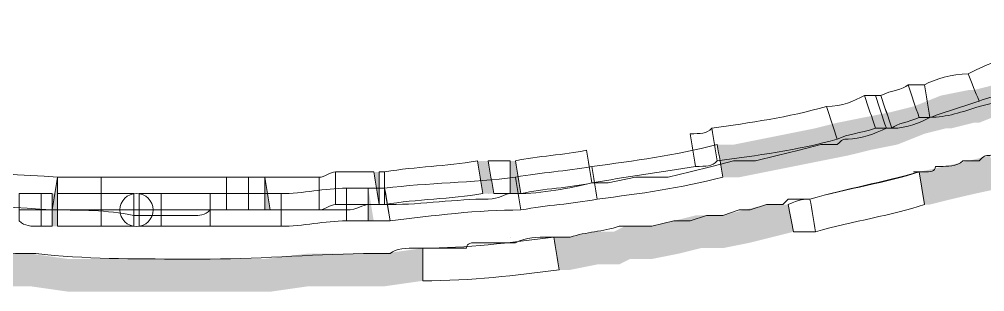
# Model space of a CAD drawing. Header units: millimetres. Extents: x -71336 to -35435, y -26189 to 22712.
# Drawn here: x -39877.114 to -39873.334, y -5450.087 to -5449.019 of the extents above; entities that cross this region are included whole.
import ezdxf
from ezdxf.enums import TextEntityAlignment as Align

# ---------------------------------------------------------------- set-up
doc = ezdxf.new("R2010")
doc.units = ezdxf.units.MM
doc.layers.add('SC - Equipment', color=7, linetype='Continuous', lineweight=13)
doc.styles.get("Standard").update_dxf_attribs({"font": 'arial.ttf', "height": 35})

# ---------------------------------------------------------------- blocks, each defined once
blk = doc.blocks.new('BARCO CLICKSHARE BUTTON WITH TEXT - SCHEMATIC')
at = {"layer": 'SC - Equipment', "lineweight": 0, "transparency": 33554687}
for points in [[(5.91355117281757, -7.685537924233252), (5.806807587020202, -7.706886641392892), (5.806807587020202, -7.706886641392892), (5.72141271838229, -7.728235358552304), (5.72141271838229, -7.728235358552304), (5.614669132584922, -7.770932792871243), (5.593320415425467, -7.770932792871243), (5.507925546787554, -7.792281510030655), (5.486576829628007, -7.792281510030655), (5.401181960990186, -7.813630227190181), (5.401181960990186, -7.813630227190181), (5.294438375192726, -7.856327661509006), (5.294438375192726, -7.856327661509006), (5.187694789395447, -7.877676378668532), (5.187694789395447, -7.877676378668532), (5.102299920757535, -7.899025095828172), (5.102299920757535, -7.899025095828172), (4.995556334960167, -7.920373812987584), (4.995556334960167, -7.920373812987584), (4.888812749162707, -7.941722530146997), (4.888812749162707, -7.941722530146997), (4.782069163365431, -7.963071247306523), (4.782069163365431, -7.963071247306523), (4.675325577567971, -7.984419964465935), (4.675325577567971, -7.984419964465935), (4.611279426089606, -7.984419964465935), (4.589930708930151, -7.856327661509006), (4.653976860408516, -7.856327661509006), (4.653976860408516, -7.856327661509006), (4.760720446205884, -7.834978944349594), (4.760720446205884, -7.834978944349594), (4.867464032003252, -7.813630227190181), (4.867464032003252, -7.813630227190181), (4.974207617800619, -7.792281510030655), (4.974207617800619, -7.792281510030655), (5.059602486438536, -7.770932792871243), (5.059602486438536, -7.770932792871243), (5.166346072235903, -7.749584075711716), (5.187694789395447, -7.813630227190181), (5.166346072235903, -7.749584075711716), (5.273089658033271, -7.728235358552304), (5.273089658033271, -7.792281510030655), (5.273089658033271, -7.728235358552304), (5.358484526671184, -7.706886641392892), (5.379833243830731, -7.749584075711716), (5.358484526671184, -7.706886641392892), (5.465228112468552, -7.664189207073726), (5.486576829628007, -7.728235358552304), (5.465228112468552, -7.664189207073726), (5.571971698265919, -7.642840489914313), (5.593320415425467, -7.642840489914313), (5.678715284063287, -7.621491772754901), (5.7641101527012, -7.578794338435962), (5.785458869860747, -7.642840489914313), (5.7641101527012, -7.578794338435962), (5.870853738498571, -7.557445621276436)], [(5.379833243830731, -7.963070812965732, 0.01267848299330832), (5.657366566903832, -7.899024661487381), (5.657366566903832, -7.899024661487381), (5.700064001222835, -8.027116964444083), (5.700064001222835, -8.027116964444083, 0.01267848299357268), (5.422530678149641, -8.091163115922662), (5.422530678149641, -8.091163115922662)], [(3.693277204439152, -8.048464921507282), (3.693277204439152, -8.048464921507282), (3.671928487279697, -8.048464921507282), (3.671928487279697, -8.048464921507282), (3.671928487279697, -8.048464921507282), (3.671928487279697, -8.048464921507282), (3.671928487279697, -8.048464921507282), (3.671928487279697, -8.048464921507282), (3.671928487279697, -8.048464921507282), (3.671928487279697, -8.048464921507282), (3.671928487279697, -8.048464921507282), (3.650579770120242, -7.920372618550466), (3.650579770120242, -7.920372618550466), (3.650579770120242, -7.920372618550466), (3.650579770120242, -7.920372618550466), (3.650579770120242, -7.920372618550466), (3.671928487279697, -7.920372618550466), (3.671928487279697, -7.920372618550466), (3.671928487279697, -7.920372618550466), (3.671928487279697, -7.920372618550466), (3.671928487279697, -7.920372618550466), (3.671928487279697, -7.920372618550466)], [(3.82137515382593, -8.048464921507282), (3.800026436666474, -8.048464921507282), (3.800026436666474, -8.048464921507282), (3.800026436666474, -8.048464921507282), (3.800026436666474, -8.048464921507282), (3.800026436666474, -8.048464921507282), (3.800026436666474, -8.048464921507282), (3.800026436666474, -8.048464921507282), (3.800026436666474, -8.048464921507282), (3.800026436666474, -8.048464921507282), (3.778677719507019, -8.048464921507282), (3.778677719507019, -7.920372618550466), (3.778677719507019, -7.920372618550466), (3.778677719507019, -7.920372618550466), (3.778677719507019, -7.920372618550466), (3.778677719507019, -7.920372618550466), (3.778677719507019, -7.920372618550466), (3.778677719507019, -7.920372618550466), (3.800026436666474, -7.920372618550466), (3.800026436666474, -7.920372618550466), (3.800026436666474, -7.920372618550466), (3.800026436666474, -7.920372618550466)], [(3.94946224469366, -8.219255853220155), (4.013508396172117, -8.219255853220155), (4.098903264809945, -8.197907136060742), (4.098903264809945, -8.197907136060742), (4.184298133447857, -8.197907136060742), (4.226995567766853, -8.176558418901216), (4.333739153564228, -8.176558418901216), (4.333739153564228, -8.176558418901216), (4.419134022202137, -8.155209701741803), (4.419134022202137, -8.155209701741803), (4.504528890839961, -8.133860984582277), (4.504528890839961, -8.133860984582277), (4.611272476637417, -8.133860984582277), (4.611272476637417, -8.133860984582277), (4.696667345275241, -8.112512267422865), (4.696667345275241, -8.112512267422865), (4.782062213913154, -8.091163550263225), (4.782062213913154, -8.091163550263225), (4.867457082551066, -8.091163550263225), (4.888805799710521, -8.197907136060742), (4.803410931072701, -8.219255853220155), (4.803410931072701, -8.219255853220155), (4.718016062434788, -8.240604570379567), (4.718016062434788, -8.240604570379567), (4.611272476637417, -8.261953287539093), (4.611272476637417, -8.261953287539093), (4.525877607999504, -8.261953287539093), (4.525877607999504, -8.261953287539093), (4.440482739361592, -8.283302004698506), (4.440482739361592, -8.283302004698506), (4.333739153564228, -8.304650721858145), (4.333739153564228, -8.304650721858145), (4.248344284926315, -8.304650721858145), (4.205646850607398, -8.325999439017558), (4.120251981969485, -8.325999439017558), (4.120251981969485, -8.325999439017558), (4.013508396172117, -8.347348156177084), (3.970810961853115, -8.347348156177084)], [(1.302220448237275, -8.261954264805702), (1.451661468353553, -8.261954264805702), (1.601102488469923, -8.283302981965342), (1.601102488469923, -8.347349133443807), (1.601102488469923, -8.283302981965342), (1.750543508586201, -8.283302981965342), (1.750543508586201, -8.283302981965342), (1.835938377224114, -8.283302981965342), (1.899984528702571, -8.283302981965342), (1.899984528702571, -8.283302981965342), (2.049425548818849, -8.304651699124868), (2.220215286094675, -8.304651699124868), (2.220215286094675, -8.368697850603219), (2.220215286094675, -8.304651699124868), (2.369656306211045, -8.304651699124868), (2.369656306211045, -8.368697850603219), (2.369656306211045, -8.304651699124868), (2.519097326327323, -8.304651699124868), (2.668538346443608, -8.304651699124868), (2.668538346443608, -8.368697850603219), (2.668538346443608, -8.304651699124868), (2.817979366559978, -8.304651699124868), (2.817979366559978, -8.368697850603219), (2.817979366559978, -8.304651699124868), (2.988769103835804, -8.283302981965342), (2.988769103835804, -8.347349133443807), (2.988769103835804, -8.283302981965342), (3.138210123952081, -8.283302981965342), (3.138210123952081, -8.347349133443807), (3.138210123952081, -8.283302981965342), (3.287651144068359, -8.283302981965342), (3.43709216418473, -8.261954264805702), (3.43709216418473, -8.390046567762631), (3.287651144068359, -8.411395284922158), (3.138210123952081, -8.411395284922158), (2.988769103835804, -8.411395284922158), (2.839328083719433, -8.43274400208157), (2.668538346443608, -8.43274400208157), (2.668538346443608, -8.43274400208157), (2.519097326327323, -8.43274400208157), (2.519097326327323, -8.43274400208157), (2.369656306211045, -8.43274400208157), (2.369656306211045, -8.43274400208157), (2.220215286094675, -8.43274400208157), (2.19886656893522, -8.43274400208157), (2.049425548818849, -8.43274400208157), (1.899984528702571, -8.411395284922158), (1.814589660064659, -8.411395284922158), (1.750543508586201, -8.411395284922158), (1.750543508586201, -8.411395284922158), (1.579753771310468, -8.411395284922158), (1.430312751194098, -8.390046567762631), (1.280871731077728, -8.390046567762631)]]:
    blk.add_hatch(color=7, dxfattribs=at).paths.add_polyline_path(points)
at = {"layer": 'SC - Equipment', "color": 7, "lineweight": 0, "transparency": 33554687}
for points in [[(5.614664990711375, -7.706886458274774), (5.614664990711375, -7.706886458274774)], [(5.016901443964095, -7.856328812685895), (4.995552326516055, -7.856328812685895)], [(5.379829902534073, -7.963070797329472), (5.379829902534073, -7.963070797329472), (5.40117901998202, -8.091164034292554), (5.40117901998202, -8.091164034292554)], [(5.443875386865077, -7.941723681323658), (5.465224637742551, -7.941723681323658)], [(3.031470214414984, -7.984420048206864), (3.031470214414984, -8.112513151740593), (3.031470214414984, -8.112513151740593)], [(4.120255189836616, -8.00576916565479), (4.098906072388669, -8.00576916565479)], [(3.223608935709141, -8.155209652053266), (3.223608935709141, -8.155209652053266), (3.223608935709141, -8.027118416532183), (3.223608935709141, -8.027118416532183)], [(3.309003670917615, -8.155209652053266), (3.309003670917615, -8.155209652053266), (3.287654553469668, -8.027118416532183), (3.287654553469668, -8.027118416532183)], [(3.309003670917615, -8.155209652053266), (3.309003670917615, -8.155209652053266), (3.287654553469668, -8.027118416532183), (3.287654553469668, -8.027118416532183)], [(2.00673272476654, -8.112513151740593), (1.985383473889161, -8.112513151740593)], [(3.309003670917615, -8.091164034292554), (3.309003670917615, -8.091164034292554)]]:
    blk.add_lwpolyline(points, close=True, dxfattribs=at)
for points in [[(4.120255891036354, -8.005769224551393), (4.162953325355264, -8.005769224551393), (4.269696911152632, -7.984420507391867), (4.355091779790545, -7.984420507391867), (4.397789214109459, -7.984420507391867), (4.48318408274746, -7.963071790232455), (4.568578951385284, -7.941723073072929), (4.653973820023197, -7.920374355913516), (4.739368688661109, -7.920374355913516), (4.824763557299022, -7.899025638754104), (4.910158425936935, -7.877676921594578), (4.995553294574755, -7.856328204434938)], [(3.693281246935545, -8.048465665967349), (3.693281246935545, -8.048465665967349)], [(3.778676115573457, -8.048465665967349), (3.778676115573457, -8.048465665967349)], [(3.693281246935545, -8.069814783415161), (3.693281246935545, -8.069814783415161)], [(4.867463163321705, -8.069815484614999), (4.84611444616225, -8.091164201774525), (4.782068294683885, -8.091164201774525), (4.718022143205427, -8.112512918933938), (4.675324708886425, -8.112512918933938), (4.61127855740806, -8.13386163609335), (4.547232405929602, -8.13386163609335), (4.483186254451237, -8.155210353252876), (4.419140102972779, -8.155210353252876), (4.333745234334867, -8.176559070412289), (4.269699082856409, -8.176559070412289), (4.205652931378044, -8.176559070412289)], [(4.205650058474529, -8.176558769501078), (4.205650058474529, -8.176558769501078)], [(3.778676115573457, -8.21925513638417), (3.778676115573457, -8.21925513638417)], [(3.26630937636109, -8.283302113283874), (3.244960659201634, -8.283302113283874)]]:
    blk.add_lwpolyline(points, dxfattribs=at)
blk.add_circle((2.316286250687607, -8.112511290160235), 0.06492958839780805, dxfattribs=at)
for points, knots in [([(5.465224637742551, -7.941723681323658), (5.486573888619933, -7.941723681323658), (5.52927025550299, -7.941723681323658), (5.550619372950933, -7.920374430446266), (5.571968623828319, -7.920374430446266), (5.593317874705701, -7.920374430446266), (5.614664990711375, -7.920374430446266), (5.63601424158885, -7.899025179568874), (5.63601424158885, -7.899025179568874), (5.657363359036705, -7.899025179568874), (5.700059859349288, -7.877676062121061), (5.764107345122564, -7.877676062121061), (5.806803845435148, -7.856328812685895), (5.828152962883003, -7.856328812685895), (5.849502213760477, -7.856328812685895), (5.870849329766148, -7.834979695237969), (5.877965746725275, -7.834979695237969), (5.885082163684403, -7.834979695237969), (5.89219858064353, -7.834979695237969), (5.934896948968863, -7.834979695237969), (5.956244198404061, -7.813630444360577), (5.99894256672939, -7.79228119348307), (6.020291817606775, -7.79228119348307), (6.020291817606775, -7.79228119348307), (6.041640935054723, -7.79228119348307), (6.062988184489829, -7.79228119348307), (6.084337301937776, -7.770932076035145), (6.127035803692543, -7.770932076035145), (6.148382919698214, -7.749584826599978), (6.169732170575688, -7.749584826599978), (6.191081288023636, -7.749584826599978), (6.212430538901021, -7.728235709152166), (6.212430538901021, -7.728235709152166), (6.233777788336219, -7.728235709152166), (6.240894160818838, -7.728235709152166), (6.248010533301456, -7.728235709152166), (6.255126905784074, -7.728235709152166), (6.340521774421987, -7.685537207397381), (6.425916509630373, -7.664190091391681), (6.532660495716232, -7.621491723066249), (6.575358864041561, -7.600142472188857), (6.596706113476671, -7.600142472188857), (6.639404481802092, -7.578795222753691), (6.639404481802092, -7.578795222753691), (6.660753732679474, -7.578795222753691), (6.660753732679474, -7.578795222753691), (6.682100848685149, -7.578795222753691), (6.682100848685149, -7.557446105305878), (6.703450099562531, -7.557446105305878), (6.724799217010478, -7.557446105305878), (6.74614846788786, -7.536096854428486), (6.767495717323062, -7.536096854428486), (6.788844834771009, -7.514747736980446), (6.788844834771009, -7.514747736980446), (6.788844834771009, -7.514747736980446), (6.810194085648391, -7.514747736980446), (6.831543203096246, -7.514747736980446), (6.831543203096246, -7.493400487545166), (6.852890452531447, -7.493400487545166), (6.852890452531447, -7.493400487545166), (6.852890452531447, -7.493400487545166), (6.959634438617307, -7.450702119219962), (7.045029173825693, -7.408005752336869), (7.151773159911553, -7.365307250582198)], [0, 0, 0, 0, 1, 1, 1, 2, 2, 2, 3, 3, 3, 4, 4, 4, 5, 5, 5, 6, 6, 6, 7, 7, 7, 8, 8, 8, 9, 9, 9, 10, 10, 10, 11, 11, 11, 12, 12, 12, 13, 13, 13, 14, 14, 14, 15, 15, 15, 16, 16, 16, 17, 17, 17, 18, 18, 18, 19, 19, 19, 20, 20, 20, 21, 21, 21, 21]), ([(5.806799768886471, -7.493401098575873), (5.821032246992774, -7.536098532894847), (5.835264725099078, -7.578795967213821), (5.849497203205381, -7.621493401532796), (5.764102334567561, -7.642842118692222), (5.678707465929556, -7.664190835851748), (5.61466131445119, -7.685539553011161), (5.600428836344887, -7.649958357745369), (5.586196358238583, -7.61437716247957), (5.57196388013228, -7.578795967213772), (5.6573587487701, -7.536098532894819), (5.721404900248558, -7.514749815735293), (5.806799768886471, -7.49340109857588)], [0, 0, 0, 0, 1, 1, 1, 2, 2, 2, 3, 3, 3, 4, 4, 4, 4]), ([(5.571970829584465, -7.578794229850821), (5.586203307690769, -7.614375425116584), (5.600435785797073, -7.649956620382348), (5.614668263903376, -7.685537815648111), (5.55062211242501, -7.706886532807523), (5.486575960946553, -7.728235249966936), (5.422529809468095, -7.749583967126576), (5.415413570414943, -7.706886532807637), (5.408297331361791, -7.664189098488698), (5.40118109230864, -7.62149166416976), (5.44387852662755, -7.600142947010234), (5.507924678106008, -7.578794229850821), (5.571970829584465, -7.578794229850821)], [0, 0, 0, 0, 1, 1, 1, 2, 2, 2, 3, 3, 3, 4, 4, 4, 4]), ([(5.016901443964095, -7.856328812685895), (5.038250694841476, -7.856328812685895), (5.038250694841476, -7.856328812685895), (5.059599945718858, -7.856328812685895), (5.080947061724533, -7.834979695237969), (5.080947061724533, -7.834979695237969), (5.102296312601915, -7.834979695237969), (5.144994680927244, -7.834979695237969), (5.209040298687775, -7.813630444360577), (5.251736665570832, -7.79228119348307), (5.251736665570832, -7.79228119348307), (5.273085916448213, -7.79228119348307), (5.273085916448213, -7.79228119348307), (5.337131400779306, -7.79228119348307), (5.379829902534073, -7.770932076035145), (5.42252626941713, -7.749584826599978), (5.486573888619933, -7.749584826599978), (5.550619372950933, -7.728235709152166), (5.614664990711375, -7.706886458274774), (5.700059859349288, -7.685537207397381), (5.785454594557763, -7.664190091391681), (5.870849329766148, -7.621491723066249)], [0, 0, 0, 0, 1, 1, 1, 2, 2, 2, 3, 3, 3, 4, 4, 4, 5, 5, 5, 6, 6, 6, 7, 7, 7, 7]), ([(5.337131031763317, -7.621492641436362), (5.351363509869651, -7.664190075755336), (5.365595987975985, -7.70688751007431), (5.379828466082319, -7.749584944393284), (5.337131031763317, -7.770933661552824), (5.294433597444403, -7.770933661552824), (5.273084880284948, -7.792282378712237), (5.258852402178615, -7.74958494439327), (5.244619924072282, -7.706887510074296), (5.230387445965949, -7.664190075755322), (5.273084880284948, -7.642841358595895), (5.315782314603862, -7.642841358595895), (5.337131031763317, -7.621492641436369)], [0, 0, 0, 0, 1, 1, 1, 2, 2, 2, 3, 3, 3, 4, 4, 4, 4]), ([(5.401183698353186, -7.62149166416976), (5.408299937406339, -7.664189098488698), (5.41541617645949, -7.706886532807637), (5.422532415512642, -7.749583967126576), (5.401183698353186, -7.749583967126576), (5.401183698353186, -7.749583967126576), (5.379834981193731, -7.749583967126576), (5.365602503087397, -7.706886532807637), (5.351370024981063, -7.664189098488698), (5.337137546874729, -7.62149166416976), (5.358486264034276, -7.62149166416976), (5.379834981193731, -7.62149166416976), (5.401183698353186, -7.62149166416976)], [0, 0, 0, 0, 1, 1, 1, 2, 2, 2, 3, 3, 3, 4, 4, 4, 4]), ([(5.166339122783715, -7.66418833839225), (5.180571600890049, -7.706885772711225), (5.194804078996383, -7.749583207030199), (5.209036557102717, -7.792280641349173), (5.144990405624259, -7.813629358508599), (5.102292971305257, -7.813629358508599), (5.059595536986347, -7.834978075668012), (5.045363058880043, -7.792280641349102), (5.03113058077374, -7.749583207030199), (5.016898102667437, -7.706885772711296), (5.080944254145802, -7.70688577271131), (5.123641688464804, -7.685537055551897), (5.166339122783715, -7.664188338392258)], [0, 0, 0, 0, 1, 1, 1, 2, 2, 2, 3, 3, 3, 4, 4, 4, 4]), ([(5.20904133485104, -7.6641900757553), (5.223273812957375, -7.706887510074274), (5.237506291063709, -7.749584944393249), (5.251738769170043, -7.792282378712223), (5.230390052010584, -7.792282378712237), (5.20904133485104, -7.792282378712237), (5.20904133485104, -7.792282378712237), (5.194808856744736, -7.74958494439327), (5.180576378638431, -7.706887510074296), (5.166343900532127, -7.664190075755322), (5.187692617691585, -7.664190075755307), (5.20904133485104, -7.664190075755307), (5.20904133485104, -7.664190075755307)], [0, 0, 0, 0, 1, 1, 1, 2, 2, 2, 3, 3, 3, 4, 4, 4, 4]), ([(5.230388314647492, -7.6641900757553), (5.244620792753826, -7.706887510074274), (5.25885327086016, -7.749584944393249), (5.273085748966494, -7.792282378712223), (5.25173703180695, -7.792282378712237), (5.25173703180695, -7.792282378712237), (5.25173703180695, -7.792282378712237), (5.237504553700646, -7.74958494439327), (5.223272075594341, -7.706887510074296), (5.209039597488037, -7.664190075755322), (5.230388314647492, -7.664190075755307), (5.230388314647492, -7.664190075755307), (5.230388314647492, -7.664190075755307)], [0, 0, 0, 0, 1, 1, 1, 2, 2, 2, 3, 3, 3, 4, 4, 4, 4]), ([(5.016905486460395, -7.706885012614862), (5.0311379645667, -7.749582446933836), (5.045370442673004, -7.79227988125281), (5.059602920779309, -7.834977315571784), (4.910161900663027, -7.877674749890737), (4.739372163387202, -7.899023467050149), (4.589931143270924, -7.920372184209675), (4.582814904217742, -7.877674749890708), (4.575698665164559, -7.834977315571734), (4.568582426111377, -7.79227988125276), (4.718023446227747, -7.770931164093334), (4.867464466344025, -7.749582446933807), (5.016905486460395, -7.706885012614869)], [0, 0, 0, 0, 1, 1, 1, 2, 2, 2, 3, 3, 3, 4, 4, 4, 4]), ([(4.568575042318418, -7.79228172720093), (4.5756912813716, -7.834979161519904), (4.58280752042478, -7.877676595838878), (4.589923759477962, -7.920374030157852), (4.568575042318418, -7.941722747317392), (4.54722632515896, -7.941722747317392), (4.504528890840049, -7.941722747317392), (4.497412651786867, -7.899025312998454), (4.490296412733684, -7.856327878679515), (4.483180173680502, -7.813630444360577), (4.525877607999504, -7.813630444360577), (4.54722632515896, -7.813630444360577), (4.568575042318418, -7.792281727200937)], [0, 0, 0, 0, 1, 1, 1, 2, 2, 2, 3, 3, 3, 4, 4, 4, 4]), ([(4.589928537226285, -7.85632809584979), (4.597044776279437, -7.899025530168764), (4.604161015332589, -7.941722964487738), (4.61127725438574, -7.984420398806712), (4.440487517110004, -8.027117833125665), (4.291046496993633, -8.048466550285077), (4.120256759717901, -8.069815267444604), (4.113140520664718, -8.027117833125665), (4.106024281611536, -7.984420398806726), (4.098908042558353, -7.941722964487788), (4.269697779834178, -7.920374247328375), (4.41913879995046, -7.899025530168736), (4.589928537226285, -7.856328095849797)], [0, 0, 0, 0, 1, 1, 1, 2, 2, 2, 3, 3, 3, 4, 4, 4, 4]), ([(4.077560628421214, -7.877677681690784), (4.084676867474368, -7.920375116009758), (4.091793106527522, -7.963072550328732), (4.098909345580676, -8.005769984647706), (4.013514476942763, -8.027118701807247), (3.906770891145388, -8.027118701807247), (3.821376022507476, -8.04846741896666), (3.814259783454324, -8.005769984647692), (3.807143544401172, -7.963072550328718), (3.800027305348021, -7.920375116009744), (3.885422173985933, -7.899026398850317), (3.992165759783301, -7.899026398850317), (4.077560628421214, -7.877677681690791)], [0, 0, 0, 0, 1, 1, 1, 2, 2, 2, 3, 3, 3, 4, 4, 4, 4]), ([(2.006732457907485, -7.984421267488315), (1.999616218854333, -8.027118701807218), (1.992499979801182, -8.069816136126121), (1.98538374074803, -8.112513570445024), (1.729199134834385, -8.091164853285598), (1.451665811761192, -8.091164853285598), (1.174132488687999, -8.04846741896666), (1.181248727741151, -8.005769984647692), (1.188364966794303, -7.963072550328718), (1.195481205847455, -7.920375116009744), (1.451665811761192, -7.963072550328782), (1.729199134834385, -7.963072550328782), (2.006732457907486, -7.984421267488308)], [0, 0, 0, 0, 1, 1, 1, 2, 2, 2, 3, 3, 3, 4, 4, 4, 4]), ([(3.650585416550197, -7.920373378646794), (3.657701655603348, -7.963070812965732), (3.6648178946565, -8.00576824728467), (3.671934133709652, -8.04846568160361), (3.543841830752829, -8.069814398763022), (3.415749527795914, -8.069814398763022), (3.287657224839091, -8.091163115922662), (3.287657224839091, -8.048465681603695), (3.287657224839091, -8.00576824728472), (3.287657224839091, -7.963070812965746), (3.415749527795914, -7.94172209580632), (3.522493113593281, -7.94172209580632), (3.650585416550197, -7.920373378646794)], [0, 0, 0, 0, 1, 1, 1, 2, 2, 2, 3, 3, 3, 4, 4, 4, 4]), ([(3.778672073077065, -7.920375116009723), (3.778672073077065, -7.963072550328697), (3.778672073077065, -8.00576998464767), (3.778672073077065, -8.048467418966645), (3.75732335591761, -8.04846741896666), (3.735974638758154, -8.04846741896666), (3.714625921598699, -8.04846741896666), (3.707509682545517, -8.005769984647692), (3.700393443492334, -7.963072550328718), (3.693277204439152, -7.920375116009744), (3.714625921598699, -7.92037511600973), (3.735974638758154, -7.92037511600973), (3.778672073077065, -7.92037511600973)], [0, 0, 0, 0, 1, 1, 1, 2, 2, 2, 3, 3, 3, 4, 4, 4, 4]), ([(3.095518336063034, -7.963072658913916), (3.095518336063034, -8.00577009323289), (3.095518336063034, -8.048467527551864), (3.095518336063034, -8.091164961870838), (3.074169618903579, -8.091164961870852), (3.052820901744123, -8.112513679030378), (3.031472184584576, -8.112513679030378), (3.031472184584576, -8.069816244711411), (3.031472184584576, -8.027118810392437), (3.031472184584576, -7.984421376073463), (3.052820901744123, -7.984421376073449), (3.074169618903579, -7.963072658913923), (3.095518336063034, -7.963072658913923)], [0, 0, 0, 0, 1, 1, 1, 2, 2, 2, 3, 3, 3, 4, 4, 4, 4]), ([(3.244956750134858, -7.963070812965725), (3.252072989188009, -8.0057682472847), (3.25918922824116, -8.048465681603673), (3.266305467294312, -8.091163115922647), (3.202259315815855, -8.091163115922662), (3.159561881496945, -8.091163115922662), (3.095515730018487, -8.091163115922662), (3.095515730018487, -8.048465681603695), (3.095515730018487, -8.00576824728472), (3.095515730018487, -7.963070812965746), (3.138213164337397, -7.963070812965732), (3.202259315815855, -7.963070812965732), (3.244956750134858, -7.963070812965732)], [0, 0, 0, 0, 1, 1, 1, 2, 2, 2, 3, 3, 3, 4, 4, 4, 4]), ([(3.287658093520637, -7.963070812965725), (3.287658093520637, -8.0057682472847), (3.287658093520637, -8.048465681603673), (3.287658093520637, -8.091163115922647), (3.287658093520637, -8.091163115922662), (3.287658093520637, -8.091163115922662), (3.26630937636109, -8.091163115922662), (3.26630937636109, -8.048465681603695), (3.26630937636109, -8.00576824728472), (3.26630937636109, -7.963070812965746), (3.26630937636109, -7.963070812965732), (3.287658093520637, -7.963070812965732), (3.287658093520637, -7.963070812965732)], [0, 0, 0, 0, 1, 1, 1, 2, 2, 2, 3, 3, 3, 4, 4, 4, 4]), ([(4.098909345580676, -7.941723941754518), (4.106025584633827, -7.984421376073421), (4.11314182368698, -8.027118810392324), (4.120258062740131, -8.069816244711227), (4.013514476942763, -8.091164961870852), (3.928119608304844, -8.091164961870852), (3.821376022507476, -8.112513679030378), (3.814259783454324, -8.069816244711411), (3.807143544401172, -8.027118810392437), (3.800027305348021, -7.984421376073463), (3.906770891145388, -7.963072658913923), (3.992165759783301, -7.963072658913923), (4.098909345580676, -7.94172394175451)], [0, 0, 0, 0, 1, 1, 1, 2, 2, 2, 3, 3, 3, 4, 4, 4, 4]), ([(4.867461090995178, -8.069814783415161), (4.888808340430288, -8.069814783415161), (4.910157457878235, -8.069814783415161), (4.931506708755617, -8.069814783415161), (4.931506708755617, -8.069814783415161), (4.952855959632998, -8.069814783415161), (4.952855959632998, -8.069814783415161), (5.102296312601915, -8.027118416532183), (5.23038941613563, -8.00576916565479), (5.379829902534073, -7.963070797329472), (5.386946275016722, -7.963070797329472), (5.394062647499371, -7.963070797329472), (5.40117901998202, -7.963070797329472), (5.386946230540245, -7.963070797329472), (5.372713441098468, -7.963070797329472), (5.358480651656691, -7.963070797329472)], [0, 0, 0, 0, 1, 1, 1, 2, 2, 2, 3, 3, 3, 4, 4, 4, 5, 5, 5, 5]), ([(5.379828900423092, -7.963071898817589), (5.386945139476245, -8.005769333136563), (5.394061378529396, -8.048466767455537), (5.401177617582547, -8.091164201774511), (5.273085314625721, -8.13386163609335), (5.123644294509351, -8.155210353252876), (4.974203274393073, -8.197907787571815), (4.96708703533989, -8.155210353252876), (4.959970796286708, -8.112512918933938), (4.952854557233525, -8.069815484614999), (5.102295577349896, -8.027118050296174), (5.251736597466266, -8.005769333136534), (5.379828900423092, -7.963071898817596)], [0, 0, 0, 0, 1, 1, 1, 2, 2, 2, 3, 3, 3, 4, 4, 4, 4]), ([(2.177521760842541, -7.984421376073442), (2.177521760842541, -8.027118810392416), (2.177521760842541, -8.06981624471139), (2.177521760842541, -8.112513679030364), (2.113475609364176, -8.112513679030378), (2.049429457885719, -8.112513679030378), (2.006732023566808, -8.112513679030378), (2.006732023566808, -8.069816244711411), (2.006732023566808, -8.027118810392437), (2.006732023566808, -7.984421376073463), (2.070778175045266, -7.984421376073449), (2.113475609364176, -7.984421376073449), (2.177521760842541, -7.984421376073449)], [0, 0, 0, 0, 1, 1, 1, 2, 2, 2, 3, 3, 3, 4, 4, 4, 4]), ([(2.00673272476654, -8.112513151740593), (2.092127459974929, -8.112513151740593), (2.198871446060789, -8.112513151740593), (2.305615432146556, -8.133860401175873), (2.348311799029705, -8.133860401175873), (2.391010300784469, -8.133860401175873), (2.41235741679014, -8.133860401175873), (2.455055785115473, -8.133860401175873), (2.497752285428053, -8.133860401175873), (2.540450653753386, -8.133860401175873), (2.561799771201333, -8.133860401175873), (2.583147020636527, -8.133860401175873), (2.604496271513913, -8.112513151740593), (2.689891006722302, -8.112513151740593), (2.796634992808162, -8.112513151740593), (2.882029728016544, -8.112513151740593), (2.967424596654457, -8.112513151740593), (3.052819331862846, -8.112513151740593), (3.138214200500759, -8.112513151740593), (3.180912568826084, -8.112513151740593), (3.202259684831755, -8.091164034292554), (3.223608935709141, -8.091164034292554), (3.244958186586619, -8.091164034292554), (3.266307304034559, -8.091164034292554), (3.309003670917615, -8.091164034292554), (3.437096907880861, -8.091164034292554), (3.56518814340183, -8.069814783415161), (3.693281246935545, -8.069814783415161), (3.735977613818694, -8.069814783415161), (3.757326864696072, -8.048465665967349), (3.778676115573457, -8.048465665967349), (3.785792488056106, -8.048465665967349), (3.792908860538756, -8.048465665967349), (3.800025233021405, -8.048465665967349), (3.906769219107172, -8.048465665967349), (4.013511203750756, -8.027118416532183), (4.098906072388669, -8.00576916565479)], [0, 0, 0, 0, 1, 1, 1, 2, 2, 2, 3, 3, 3, 4, 4, 4, 5, 5, 5, 6, 6, 6, 7, 7, 7, 8, 8, 8, 9, 9, 9, 10, 10, 10, 11, 11, 11, 12, 12, 12, 12]), ([(2.668546164577339, -7.984421376073442), (2.668546164577339, -8.027118810392416), (2.668546164577339, -8.06981624471139), (2.668546164577339, -8.112513679030364), (2.604500013098974, -8.112513679030378), (2.519105144461061, -8.112513679030378), (2.433710275823142, -8.112513679030378), (2.348315407185229, -8.112513679030378), (2.262920538547316, -8.112513679030378), (2.177525669909496, -8.112513679030378), (2.177525669909496, -8.069816244711411), (2.177525669909496, -8.027118810392437), (2.177525669909496, -7.984421376073463), (2.262920538547316, -7.984421376073449), (2.348315407185229, -7.984421376073449), (2.433710275823142, -7.984421376073449), (2.519105144461061, -7.984421376073449), (2.583151295939512, -7.984421376073449), (2.668546164577339, -7.984421376073449)], [0, 0, 0, 0, 1, 1, 1, 2, 2, 2, 3, 3, 3, 4, 4, 4, 5, 5, 5, 6, 6, 6, 6]), ([(2.753942770578345, -7.984421376073442), (2.753942770578345, -8.027118810392416), (2.753942770578345, -8.06981624471139), (2.753942770578345, -8.112513679030364), (2.73259405341889, -8.112513679030378), (2.711245336259342, -8.112513679030378), (2.668547901940432, -8.112513679030378), (2.668547901940432, -8.069816244711411), (2.668547901940432, -8.027118810392437), (2.668547901940432, -7.984421376073463), (2.689896619099887, -7.984421376073449), (2.73259405341889, -7.984421376073449), (2.753942770578345, -7.984421376073449)], [0, 0, 0, 0, 1, 1, 1, 2, 2, 2, 3, 3, 3, 4, 4, 4, 4]), ([(2.817985447330617, -7.984421376073442), (2.817985447330617, -8.027118810392416), (2.817985447330617, -8.06981624471139), (2.817985447330617, -8.112513679030364), (2.796636730171162, -8.112513679030378), (2.775288013011707, -8.112513679030378), (2.753939295852252, -8.112513679030378), (2.753939295852252, -8.069816244711411), (2.753939295852252, -8.027118810392437), (2.753939295852252, -7.984421376073463), (2.775288013011707, -7.984421376073449), (2.796636730171162, -7.984421376073449), (2.817985447330617, -7.984421376073449)], [0, 0, 0, 0, 1, 1, 1, 2, 2, 2, 3, 3, 3, 4, 4, 4, 4]), ([(3.031470012880806, -7.984421376073442), (3.031470012880806, -8.027118810392416), (3.031470012880806, -8.06981624471139), (3.031470012880806, -8.112513679030364), (2.967423861402349, -8.112513679030378), (2.903377709923983, -8.112513679030378), (2.839331558445526, -8.112513679030378), (2.832215319392374, -8.069816244711411), (2.825099080339223, -8.027118810392437), (2.817982841286071, -7.984421376073463), (2.882028992764528, -7.984421376073449), (2.967423861402349, -7.984421376073449), (3.031470012880806, -7.984421376073449)], [0, 0, 0, 0, 1, 1, 1, 2, 2, 2, 3, 3, 3, 4, 4, 4, 4]), ([(3.800026436666474, -7.984419638710278), (3.807142675719626, -8.027117073029252), (3.814258914772778, -8.069814507348227), (3.82137515382593, -8.1125119416672), (3.650585416550197, -8.112511941667215), (3.479795679274371, -8.133860658826741), (3.309005941998546, -8.155209375986153), (3.301889702945394, -8.112511941667186), (3.294773463892243, -8.069814507348212), (3.287657224839091, -8.027117073029238), (3.458446962114916, -8.005768355869812), (3.629236699390649, -8.005768355869812), (3.800026436666474, -7.984419638710285)], [0, 0, 0, 0, 1, 1, 1, 2, 2, 2, 3, 3, 3, 4, 4, 4, 4]), ([(1.942681094339935, -8.048464921507282), (1.942681094339935, -8.09116235582622), (1.942681094339935, -8.13385979014516), (1.942681094339935, -8.176557224464098), (1.899983660021025, -8.176557224464098), (1.87863494286157, -8.176557224464098), (1.857286225702023, -8.155208507304572), (1.857286225702023, -8.119627312038808), (1.857286225702023, -8.084046116773045), (1.857286225702023, -8.048464921507282), (1.87863494286157, -8.048464921507282), (1.92133237718048, -8.048464921507282), (1.942681094339935, -8.048464921507282)], [0, 0, 0, 0, 1, 1, 1, 2, 2, 2, 3, 3, 3, 4, 4, 4, 4]), ([(1.9853859124519, -8.048464921507282), (1.9853859124519, -8.09116235582622), (1.9853859124519, -8.13385979014516), (1.9853859124519, -8.176557224464098), (1.964037195292445, -8.176557224464098), (1.964037195292445, -8.176557224464098), (1.94268847813299, -8.176557224464098), (1.94268847813299, -8.13385979014516), (1.94268847813299, -8.09116235582622), (1.94268847813299, -8.048464921507282), (1.964037195292445, -8.048464921507282), (1.9853859124519, -8.048464921507282), (1.9853859124519, -8.048464921507282)], [0, 0, 0, 0, 1, 1, 1, 2, 2, 2, 3, 3, 3, 4, 4, 4, 4]), ([(2.177521760842541, -8.048464921507282), (2.177521760842541, -8.09116235582622), (2.177521760842541, -8.13385979014516), (2.177521760842541, -8.176557224464098), (2.113475609364176, -8.176557224464098), (2.049429457885719, -8.176557224464098), (2.006732023566808, -8.176557224464098), (2.006732023566808, -8.13385979014516), (2.006732023566808, -8.09116235582622), (2.006732023566808, -8.048464921507282), (2.049429457885719, -8.048464921507282), (2.113475609364176, -8.048464921507282), (2.177521760842541, -8.048464921507282)], [0, 0, 0, 0, 1, 1, 1, 2, 2, 2, 3, 3, 3, 4, 4, 4, 4]), ([(2.305617972866319, -8.048464921507282), (2.305617972866319, -8.09116235582622), (2.305617972866319, -8.13385979014516), (2.305617972866319, -8.176557224464098), (2.262920538547316, -8.176557224464098), (2.220223104228406, -8.176557224464098), (2.177525669909496, -8.176557224464098), (2.177525669909496, -8.13385979014516), (2.177525669909496, -8.09116235582622), (2.177525669909496, -8.048464921507282), (2.220223104228406, -8.048464921507282), (2.262920538547316, -8.048464921507282), (2.305617972866319, -8.048464921507282)], [0, 0, 0, 0, 1, 1, 1, 2, 2, 2, 3, 3, 3, 4, 4, 4, 4]), ([(2.412355477892955, -8.048464921507282), (2.412355477892955, -8.09116235582622), (2.412355477892955, -8.13385979014516), (2.412355477892955, -8.176557224464098), (2.3910067607335, -8.176557224464098), (2.369658043574045, -8.176557224464098), (2.326960609255043, -8.176557224464098), (2.326960609255043, -8.13385979014516), (2.326960609255043, -8.09116235582622), (2.326960609255043, -8.048464921507282), (2.369658043574045, -8.048464921507282), (2.3910067607335, -8.048464921507282), (2.412355477892955, -8.048464921507282)], [0, 0, 0, 0, 1, 1, 1, 2, 2, 2, 3, 3, 3, 4, 4, 4, 4]), ([(2.604490457602143, -8.048464921507282), (2.604490457602143, -8.09116235582622), (2.604490457602143, -8.13385979014516), (2.604490457602143, -8.176557224464098), (2.540444306123778, -8.176557224464098), (2.497746871804775, -8.176557224464098), (2.43370072032641, -8.176557224464098), (2.43370072032641, -8.176557224464098), (2.43370072032641, -8.176557224464098), (2.412352003166863, -8.176557224464098), (2.412352003166863, -8.13385979014516), (2.412352003166863, -8.09116235582622), (2.412352003166863, -8.048464921507282), (2.43370072032641, -8.048464921507282), (2.43370072032641, -8.048464921507282), (2.43370072032641, -8.048464921507282), (2.497746871804775, -8.048464921507282), (2.540444306123778, -8.048464921507282), (2.604490457602143, -8.048464921507282)], [0, 0, 0, 0, 1, 1, 1, 2, 2, 2, 3, 3, 3, 4, 4, 4, 5, 5, 5, 6, 6, 6, 6]), ([(2.882026821060659, -8.048464921507282), (2.882026821060659, -8.09116235582622), (2.882026821060659, -8.13385979014516), (2.882026821060659, -8.176557224464098), (2.796631952422839, -8.176557224464098), (2.689888366625379, -8.176557224464098), (2.604493497987558, -8.176557224464098), (2.604493497987558, -8.13385979014516), (2.604493497987558, -8.09116235582622), (2.604493497987558, -8.048464921507282), (2.689888366625379, -8.048464921507282), (2.775283235263291, -8.048464921507282), (2.882026821060659, -8.048464921507282)], [0, 0, 0, 0, 1, 1, 1, 2, 2, 2, 3, 3, 3, 4, 4, 4, 4]), ([(3.138210992633628, -8.027116204347877), (3.138210992633628, -8.06981363866678), (3.138210992633628, -8.112511072985683), (3.138210992633628, -8.155208507304586), (3.052816123995715, -8.155208507304572), (2.967421255357802, -8.176557224464098), (2.88202638671989, -8.176557224464098), (2.88202638671989, -8.13385979014516), (2.88202638671989, -8.09116235582622), (2.88202638671989, -8.048464921507282), (2.967421255357802, -8.048464921507282), (3.052816123995715, -8.02711620434787), (3.138210992633628, -8.02711620434787)], [0, 0, 0, 0, 1, 1, 1, 2, 2, 2, 3, 3, 3, 4, 4, 4, 4]), ([(3.22360629561231, -8.027117073029217), (3.22360629561231, -8.069814507348191), (3.22360629561231, -8.112511941667165), (3.22360629561231, -8.15520937598614), (3.202257578452855, -8.155209375986153), (3.180908861293307, -8.155209375986153), (3.138211426974397, -8.155209375986153), (3.138211426974397, -8.112511941667186), (3.138211426974397, -8.069814507348212), (3.138211426974397, -8.027117073029238), (3.159560144133852, -8.027117073029224), (3.202257578452855, -8.027117073029224), (3.22360629561231, -8.027117073029224)], [0, 0, 0, 0, 1, 1, 1, 2, 2, 2, 3, 3, 3, 4, 4, 4, 4]), ([(3.287659830883637, -8.027117073029217), (3.294776069936789, -8.069814507348191), (3.30189230898994, -8.112511941667165), (3.309008548043092, -8.15520937598614), (3.287659830883637, -8.155209375986153), (3.266311113724182, -8.155209375986153), (3.223613679405272, -8.155209375986153), (3.223613679405272, -8.112511941667186), (3.223613679405272, -8.069814507348212), (3.223613679405272, -8.027117073029238), (3.244962396564727, -8.027117073029224), (3.266311113724182, -8.027117073029224), (3.287659830883637, -8.027117073029224)], [0, 0, 0, 0, 1, 1, 1, 2, 2, 2, 3, 3, 3, 4, 4, 4, 4]), ([(4.952858031959618, -8.06981461593353), (4.959974271012801, -8.11251205025247), (4.967090510065983, -8.155209484571408), (4.974206749119165, -8.197906918890347), (4.952858031959618, -8.197906918890347), (4.931509314800163, -8.197906918890347), (4.888811880481253, -8.197906918890347), (4.88169564142807, -8.162325723624555), (4.874579402374888, -8.126744528358756), (4.867463163321705, -8.091163333092958), (4.910160597640708, -8.06981461593353), (4.931509314800163, -8.06981461593353), (4.952858031959618, -8.06981461593353)], [0, 0, 0, 0, 1, 1, 1, 2, 2, 2, 3, 3, 3, 4, 4, 4, 4]), ([(1.85729237179763, -8.112513151740593), (1.878639487803301, -8.112513151740593), (1.921337856128627, -8.112513151740593), (1.942687107006012, -8.112513151740593), (1.964034356441214, -8.112513151740593), (1.985383473889161, -8.112513151740593), (1.985383473889161, -8.112513151740593)], [0, 0, 0, 0, 1, 1, 1, 2, 2, 2, 2]), ([(3.266307304034559, -8.283302755586881), (3.287654553469668, -8.283302755586881), (3.287654553469668, -8.283302755586881), (3.309003670917615, -8.283302755586881), (3.330352921795001, -8.261953638139069), (3.373051290120333, -8.261953638139069), (3.415747657003475, -8.261953638139069), (3.479793274763917, -8.261953638139069), (3.543840893966628, -8.261953638139069), (3.607886511727155, -8.261953638139069), (3.607886511727155, -8.240604387261449), (3.629235629175017, -8.240604387261449), (3.650582878610212, -8.240604387261449), (3.693281246935545, -8.240604387261449), (3.735977613818694, -8.240604387261449), (3.778676115573457, -8.240604387261449), (3.785792488056106, -8.240604387261449), (3.792908860538756, -8.240604387261449), (3.800025233021405, -8.240604387261449), (3.842721599904461, -8.21925513638417), (3.885420101659317, -8.21925513638417), (3.928116468542374, -8.21925513638417), (3.928116468542374, -8.21925513638417), (3.949465585990321, -8.21925513638417), (3.949465585990321, -8.21925513638417), (3.970814836867699, -8.21925513638417), (3.992164087745085, -8.21925513638417), (4.013511203750756, -8.21925513638417), (4.077558822953474, -8.19790802037847), (4.141604440714001, -8.19790802037847), (4.205650058474529, -8.176558769501078)], [0, 0, 0, 0, 1, 1, 1, 2, 2, 2, 3, 3, 3, 4, 4, 4, 5, 5, 5, 6, 6, 6, 7, 7, 7, 8, 8, 8, 9, 9, 9, 10, 10, 10, 10]), ([(3.949461376012113, -8.21925683048687), (3.956577615065296, -8.261954264805844), (3.963693854118478, -8.304651699124818), (3.970810093171661, -8.347349133443792), (3.800020355895835, -8.368697850603219), (3.62923061862001, -8.390046567762631), (3.43709216418473, -8.390046567762631), (3.43709216418473, -8.347349133443664), (3.43709216418473, -8.30465169912469), (3.43709216418473, -8.261954264805716), (3.607881901460555, -8.261954264805702), (3.77867163873638, -8.24060554764629), (3.949461376012113, -8.219256830486877)], [0, 0, 0, 0, 1, 1, 1, 2, 2, 2, 3, 3, 3, 4, 4, 4, 4]), ([(1.302225191933314, -8.261953638139069), (1.515711162662758, -8.261953638139069), (1.707849883957, -8.283302755586881), (1.921337856128627, -8.283302755586881), (2.1134767108524, -8.304650005022161), (2.305615432146556, -8.304650005022161), (2.497752285428053, -8.304650005022161), (2.519101402876, -8.304650005022161), (2.561799771201333, -8.304650005022161), (2.604496271513913, -8.304650005022161), (2.81798424368554, -8.304650005022161), (3.031470214414984, -8.283302755586881), (3.244958186586619, -8.283302755586881)], [0, 0, 0, 0, 1, 1, 1, 2, 2, 2, 3, 3, 3, 4, 4, 4, 4])]:
    blk.add_open_spline(points, degree=3, knots=knots, dxfattribs=at)
for points in [[(4.504534537269919, -7.941722855902533), (4.376442234313092, -7.963071573062173), (4.227001214196722, -7.984420290221586), (4.098908911239899, -8.005769007380998)], [(5.40117901998202, -7.963070797329472), (5.42252626941713, -7.963070797329472), (5.443875386865077, -7.963070797329472), (5.443875386865077, -7.941723681323658)]]:
    blk.add_open_spline(points, degree=3, dxfattribs=at)
for points in [[(3.714630497813015, -8.048465665967349), (3.693281246935545, -8.048465665967349), (3.693281246935545, -7.920374430446266), (3.671932129487598, -7.920374430446266)], [(3.714630497813015, -8.048465665967349), (3.693281246935545, -8.048465665967349), (3.693281246935545, -7.920374430446266), (3.671932129487598, -7.920374430446266)], [(3.266307304034559, -8.091164034292554), (3.266307304034559, -8.091164034292554), (3.266307304034559, -7.963070797329472), (3.244958186586619, -7.963070797329472)], [(3.266307304034559, -8.091164034292554), (3.266307304034559, -8.091164034292554), (3.266307304034559, -7.963070797329472), (3.244958186586619, -7.963070797329472)], [(5.379829902534073, -7.963070797329472), (5.379829902534073, -7.963070797329472), (5.40117901998202, -8.091164034292554), (5.42252626941713, -8.091164034292554)], [(2.00673272476654, -8.112513151740593), (1.985383473889161, -8.112513151740593), (2.00673272476654, -7.984420048206864)], [(2.00673272476654, -8.112513151740593), (1.985383473889161, -8.112513151740593), (2.00673272476654, -7.984420048206864)], [(2.839333361133487, -8.112513151740593), (2.81798424368554, -8.112513151740593), (2.81798424368554, -7.984420048206864)], [(2.00673272476654, -8.155209652053266), (1.985383473889161, -8.155209652053266), (2.00673272476654, -8.027118416532183)], [(2.00673272476654, -8.176558769501078), (1.985383473889161, -8.176558769501078), (2.00673272476654, -8.048465665967349), (1.985383473889161, -8.048465665967349)], [(3.244958186586619, -8.155209652053266), (3.223608935709141, -8.155209652053266), (3.223608935709141, -8.027118416532183)]]:
    blk.add_solid(points, dxfattribs=at)
at = {"ltscale": 5}
for tag, p in [('MAKE', (-3.0202731062412e-05, 10.97525344088268)), ('MODEL', (-3.0202731062412e-05, 5.975253440882682))]:
    blk.add_attdef(tag, text='', height=2.5, dxfattribs=at).set_placement(p, align=Align.MIDDLE_CENTER)
at = {"ltscale": 5, "flags": 1}
for tag, p in [('ROOM_TYPE', (44.99999583995668, -5)), ('LOCATION', (44.99999583995668, -10)), ('RACK_EQUIPMENT_(Y/N)', (44.99999583995668, -15)), ('IP_(Y/N)', (44.99999583995668, -30)), ('POE(WATT)', (44.99999583995668, -35)), ('AMP(@240V)', (44.99999583995668, -40)), ('WATT', (44.99999583995668, -45.00000000000001)), ('BTU/H', (44.99999583995668, -50)), ('WEIGHT(KG)', (44.99999583995668, -55)), ('TRANSFORMER_TAPS', (44.99999583995668, -60))]:
    blk.add_attdef(tag, p, '', height=2.5, dxfattribs=at)
for tag, p in [('DESCRIPTION', (56.96075811798244, -23.89197792521855)), ('BRACKET', (53.15468504295256, -63.49528964701597))]:
    blk.add_attdef(tag, text='', height=2.5, dxfattribs=at).set_placement(p, align=Align.MIDDLE_CENTER)

msp = doc.modelspace()

# ---------------------------------------------------------------- block references
at = {"ltscale": 5}
msp.add_blockref('BARCO CLICKSHARE BUTTON WITH TEXT - SCHEMATIC', (-39878.97089240376, -5441.653781649252), dxfattribs=at)

doc.saveas('drawing.dxf')
